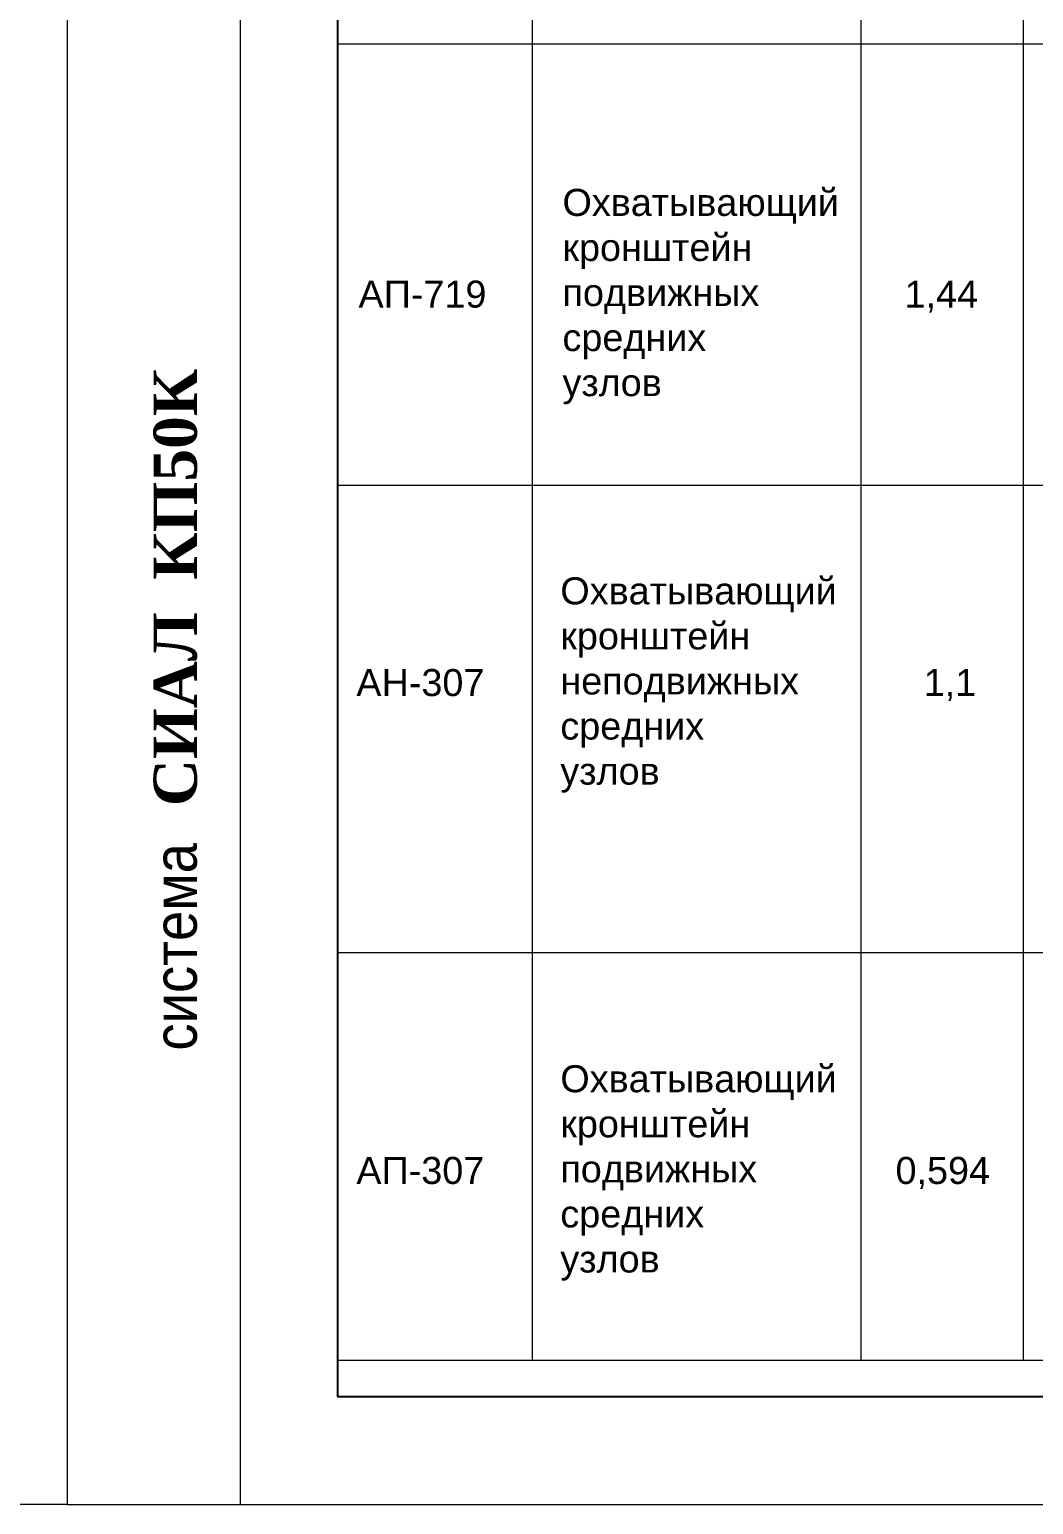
# Model space of a CAD drawing. Extents: x -37 to 4620, y -49 to 348.
# Drawn here: x 1466.5 to 1559.4, y 0 to 136.4 of the extents above; entities that cross this region are included whole.
import ezdxf
from ezdxf.enums import TextEntityAlignment as Align

# ---------------------------------------------------------------- set-up
doc = ezdxf.new("R2010")
doc.units = 0
doc.header["$LTSCALE"] = 5
for name, color, linetype, lineweight in [('4', 160, 'CONTINUOUS', 18), ('Рамки', 1, 'CONTINUOUS', 15), ('Текстовый', 7, 'CONTINUOUS', 9)]:
    doc.layers.add(name, color=color, linetype=linetype, lineweight=lineweight)
doc.layers.add('Скрытые', color=14, linetype='CONTINUOUS', plot=False)
doc.styles.add('Каталожный', font='arial.ttf', dxfattribs={"height": 2.5})
doc.styles.add('Фирм', font='arial.ttf', dxfattribs={"height": 3.5})
doc.styles.add('Фирм5', font='timesbd.ttf', dxfattribs={"height": 4})

msp = doc.modelspace()

# ---------------------------------------------------------------- linework, layer by layer
at = {"layer": '4', "linetype": 'Continuous'}
msp.add_line((1486, 297), (1486, 0), dxfattribs=at)
at = {"layer": 'Рамки'}
for p, q in [((1495, 279.851), (1495, 13.351)), ((1513, 279.851), (1513, 13.351)), ((1543.392, 279.851), (1543.392, 13.351)), ((1558.392, 279.852), (1558.392, 13.351))]:
    msp.add_line(p, q, dxfattribs=at)
at = {"layer": 'Рамки', "linetype": 'Continuous'}
for p, q in [((1495, 135.086), (1659.803, 135.086)), ((1495, 94.264), (1659.803, 94.265)), ((1495, 51.052), (1659.803, 51.053)), ((1495, 13.351), (1660, 13.351))]:
    msp.add_line(p, q, dxfattribs=at)
for points in [[(1260, 297), (1470, 297), (1470, 0), (1260, 0)], [(1680, 297), (1470, 297), (1470, 0), (1680, 0)]]:
    msp.add_lwpolyline(points, close=True, dxfattribs=at)
at = {"layer": 'Скрытые', "linetype": 'Continuous'}
msp.add_lwpolyline([(1660, 10), (1660, 287), (1495, 287), (1495, 10)], close=True, dxfattribs=at)

# ---------------------------------------------------------------- texts
at = {"layer": 'Текстовый', "style": 'Фирм5'}
msp.add_text('СИАЛ  КП50К', height=4, rotation=90, dxfattribs=at).set_placement((1482, 84.805), align=Align.CENTER)
at = {"layer": 'Текстовый', "style": 'Фирм', "width": 0.9}
msp.add_text(' система ', height=4, rotation=90, dxfattribs=at).set_placement((1482, 51.576), align=Align.CENTER)
at = {"layer": 'Текстовый', "color": 1, "linetype": 'Continuous', "char_height": 2.5, "attachment_point": 1, "style": 'Каталожный'}
for s, insert, width in [('\\pxql;Охватывающий кронштейн подвижных средних узлов', (1515.808, 121.677), 15.84446), ('\\pxql;АП-719', (1496.947, 113.194), 15.84446), ('\\pxqc;1,44', (1543.334, 113.194), 14.9998), ('\\pxql;Охватывающий кронштейн неподвижных средних узлов', (1515.61, 85.749, 729.711), 15.84446), ('АН-307', (1496.749, 77.266, 729.711), 15.84446), ('\\pxqc;1,1', (1545.101, 77.266, 729.711), 13.06957), ('\\pxql;Охватывающий кронштейн подвижных средних узлов', (1515.61, 40.627, 729.711), 15.84446), ('\\pxql;АП-307', (1496.749, 32.144, 729.711), 15.84446), ('\\pxql;0,594', (1546.601, 32.144, 729.711), 15.84446)]:
    msp.add_mtext(s, dxfattribs=dict(at, insert=insert, width=width))

doc.saveas('drawing.dxf')
